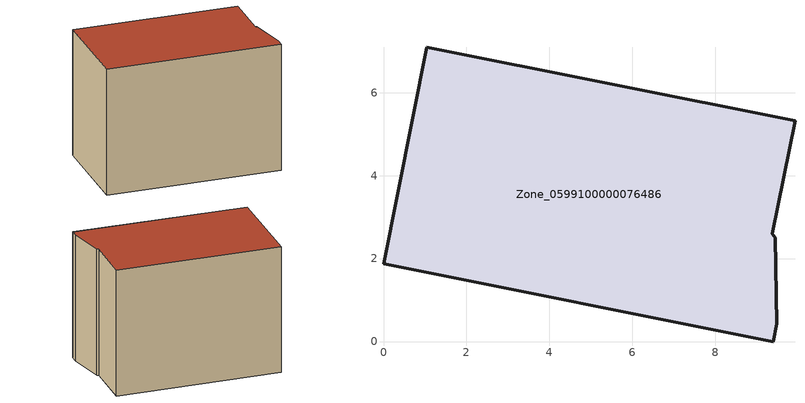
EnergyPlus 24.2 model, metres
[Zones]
Zone_0599100000076486
 floor ground (C_G): 0,1.87 1.05,7.09 9.92,5.32 9.37,2.6 9.44,2.5 9.48,0.43 9.4,0 z0
 wall outside (C_F): 1.05,7.09 0,1.87 9.4,0 9.48,0.43 9.44,2.5 9.37,2.6 9.92,5.32 1.05,7.09 z0:7.14
 roof outside (C_R): 9.44,2.5 9.37,2.6 9.92,5.32 1.05,7.09 0,1.87 9.4,0 9.48,0.43 z7.14
[BUILDING]
Pand.0599100000076486: North Axis=0; Terrain=City; Loads Convergence Tolerance Value=0.04; Temperature Convergence Tolerance Value=0.4; Solar Distribution=FullExterior; Maximum Number of Warmup Days=25; Minimum Number of Warmup Days=1
[Site:Location]
Rotterdam.The.Hague.AP_ZH_NLD Design_Conditions: Latitude=51.96; Longitude=4.45; Time Zone=1; Elevation=-4.5
[SITE:GROUNDTEMPERATURE:BUILDINGSURFACE]
18, 18, 18, 18, 18, 18, 18, 18, 18, 18, 18, 18
[MATERIAL] Thermal Absorptance=0.9; Solar Absorptance=0.7; Visible Absorptance=0.7
Name | Roughness | Thickness | Conductivity | Density | Specific Heat
G.TI.1946 | MediumSmooth | 0.15 | 1 | 540 | 1210
F.TI.1946 | Rough | 0.3 | 0.857143 | 1920 | 840
R.TI.1946 | MediumRough | 0.2 | 0.1 | 1500 | 1000
[CONSTRUCTION]
C_G: G.TI.1946
C_F: F.TI.1946
C_R: R.TI.1946
[ZONE]
Zone_0599100000076486: Type=1; Multiplier=1; Ceiling Height=Autocalculate; Volume=Autocalculate; Floor Area=autocalculate; Part of Total Floor Area=Yes
[ZONEINFILTRATION:DESIGNFLOWRATE]
Infil_Zone_0599100000076486: Zone or ZoneList or Space or SpaceList=Zone_0599100000076486; Schedule=AlwaysOn; Design Flow Rate Calculation Method=Flow/Area; Flow Rate per Floor Area=0.003; Constant Term Coefficient=1; Temperature Term Coefficient=0; Velocity Term Coefficient=0; Velocity Squared Term Coefficient=0
[HVACTEMPLATE:ZONE:IDEALLOADSAIRSYSTEM]
Zone_0599100000076486: Maximum Heating Supply Air Temperature=50; Minimum Cooling Supply Air Temperature=13; Maximum Heating Supply Air Humidity Ratio=0.0156; Minimum Cooling Supply Air Humidity Ratio=0.0077; Heating Limit=NoLimit; Cooling Limit=NoLimit; Dehumidification Control Type=ConstantSensibleHeatRatio; Cooling Sensible Heat Ratio=0.7; Dehumidification Setpoint=60; Humidification Control Type=None; Humidification Setpoint=30; Outdoor Air Method=None; Outdoor Air Flow Rate per Person=0.00944; Outdoor Air Flow Rate per Zone Floor Area=0; Outdoor Air Flow Rate per Zone=0; Demand Controlled Ventilation Type=None; Outdoor Air Economizer Type=NoEconomizer; Heat Recovery Type=None; Sensible Heat Recovery Effectiveness=0.7; Latent Heat Recovery Effectiveness=0.65
[ZONECONTROL:THERMOSTAT]
ThermostatControl_Zone_0599100000076486: Zone or ZoneList=Zone_0599100000076486; Control Type Schedule=DualSetpointControlType; Control 1=Thermostat_Zone_0599100000076486; Temperature Difference Between Cutout And Setpoint=0
[THERMOSTATSETPOINT:DUALSETPOINT]
Thermostat_Zone_0599100000076486: Heating Setpoint Temperature Schedule=HeatingSetpoint_Zone_0599100000076486; Cooling Setpoint Temperature Schedule=CoolingSetpoint_Zone_0599100000076486
[SCHEDULE:COMPACT]
HeatingSetpoint_Zone_0599100000076486: Through: 12/31, For: AllDays, Until: 24:00, 21
CoolingSetpoint_Zone_0599100000076486: Through: 12/31, For: AllDays, Until: 24:00, 24
DualSetpointControlType: Through: 12/31, For: AllDays, Until: 24:00, 4
AlwaysOn: Through: 12/31, For: AllDays, Until: 24:00, 1
